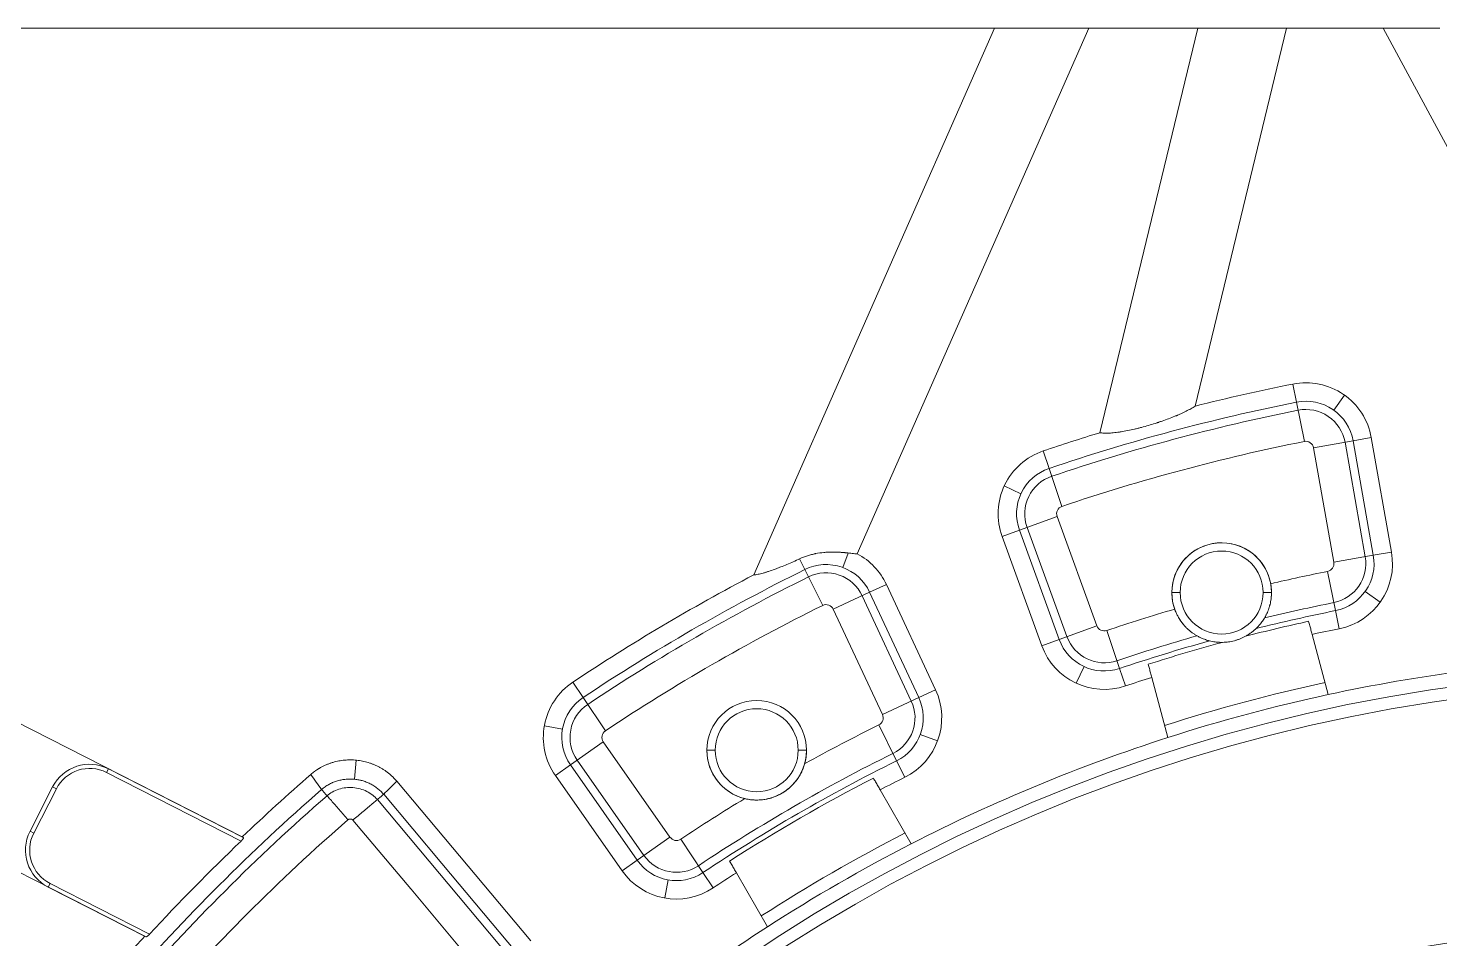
# Model space of a CAD drawing. Header units: millimetres. Extents: x 210 to 1075, y 109 to 733.
# Drawn here: x 294.8 to 464.8, y 623.1 to 732.8 of the extents above; entities that cross this region are included whole.
import ezdxf

# ---------------------------------------------------------------- set-up
doc = ezdxf.new("R2010")
doc.units = ezdxf.units.MM
doc.layers.add('core', color=7, linetype='Continuous', lineweight=20)

msp = doc.modelspace()

# ---------------------------------------------------------------- linework, layer by layer
at = {"layer": 'core', "lineweight": 18}
for p, q in [((411.197, 732.811), (271.557, 732.811)), ((411.197, 732.811), (382.198, 666.94)), ((394.669, 669.476), (422.552, 732.811)), ((422.552, 732.811), (411.197, 732.811)), ((435.691, 732.811), (422.552, 732.811)), ((435.691, 732.811), (423.895, 684.074)), ((435.361, 687.271), (446.383, 732.811)), ((446.383, 732.811), (435.691, 732.811)), ((458.012, 732.811), (446.383, 732.811)), ((464.827, 732.811), (458.012, 732.811)), ((458.012, 732.811), (478.86, 694.117)), ((459.012, 669.686), (456.581, 683.477)), ((412.112, 671.562), (416.902, 658.403)), ((404.092, 653.097), (398.174, 665.788)), ((451.398, 652.518), (449.455, 659.771)), ((430.136, 654.595), (432.08, 647.342)), ((320.597, 635.37), (283.737, 654.141)), ((358.305, 642.77), (366.337, 631.299)), ((295.036, 636.043), (297.759, 641.389)), ((355.337, 622.858), (339.204, 642.085)), ((401.181, 634.543), (397.427, 641.046)), ((278.187, 639.012), (308.844, 623.4)), ((380.106, 631.046), (383.86, 624.543)), ((340.888, 629.106), (340.933, 629.053))]:
    msp.add_line(p, q, dxfattribs=at)
at = {"layer": 'core', "lineweight": 13}
for p, q in [((447.133, 689.933), (447.569, 687.753)), ((452.056, 686.792), (453.337, 688.609)), ((448.516, 683.018), (447.569, 687.753)), ((456.581, 683.477), (454.392, 683.091)), ((417.066, 681.876), (417.778, 679.771)), ((449.636, 682.253), (454.392, 683.091)), ((449.636, 682.253), (452.068, 668.461)), ((453.414, 682.919), (455.846, 669.128)), ((454.392, 683.091), (456.824, 669.3)), ((419.326, 675.196), (417.778, 679.771)), ((412.374, 677.667), (414.387, 676.725)), ((418.739, 673.974), (414.201, 672.322)), ((423.529, 660.814), (418.739, 673.974)), ((412.112, 671.562), (414.201, 672.322)), ((418.99, 659.163), (414.201, 672.322)), ((419.923, 659.502), (415.134, 672.662)), ((387.726, 668.875), (388.363, 667.587)), ((393.573, 669.577), (392.932, 667.825)), ((452.068, 668.461), (456.824, 669.3)), ((459.012, 669.686), (456.824, 669.3)), ((390.503, 663.257), (388.363, 667.587)), ((451.321, 667.368), (452.275, 662.633)), ((391.783, 662.808), (396.16, 664.849)), ((398.174, 665.788), (396.16, 664.849)), ((396.16, 664.849), (402.078, 652.157)), ((433.557, 664.811), (432.557, 664.811)), ((443.557, 664.811), (444.557, 664.811)), ((455.841, 664.947), (457.657, 663.665)), ((395.26, 664.43), (401.178, 651.738)), ((391.783, 662.808), (397.701, 650.116)), ((452.714, 660.455), (452.275, 662.633)), ((423.529, 660.814), (418.99, 659.163)), ((424.722, 660.24), (426.263, 655.663)), ((416.902, 658.403), (418.99, 659.163)), ((421.049, 653.884), (421.989, 655.897)), ((426.972, 653.557), (426.263, 655.663)), ((360.42, 654.015), (361.653, 652.166)), ((404.092, 653.097), (402.078, 652.157)), ((364.332, 648.147), (361.653, 652.166)), ((397.701, 650.116), (402.078, 652.157)), ((356.98, 648.754), (359.168, 648.362)), ((397.263, 648.866), (399.41, 644.54)), ((364.081, 646.815), (360.125, 644.045)), ((372.114, 635.343), (364.081, 646.815)), ((402.257, 647.702), (404.343, 646.935)), ((334.107, 642.317), (334.314, 644.616)), ((368.971, 633.143), (360.938, 644.614)), ((377.557, 645.811), (376.557, 645.811)), ((387.557, 645.811), (388.557, 645.811)), ((400.398, 642.55), (399.41, 644.54)), ((304.484, 643.576), (304.257, 643.13)), ((304.257, 643.13), (320.467, 634.875)), ((304.484, 643.576), (320.725, 635.305)), ((358.305, 642.77), (360.125, 644.045)), ((368.157, 632.573), (360.125, 644.045)), ((295.036, 636.043), (297.759, 641.389)), ((295.482, 635.816), (298.205, 641.163)), ((298.205, 641.163), (297.759, 641.389)), ((352.874, 620.791), (336.87, 639.864)), ((337.63, 640.503), (344.633, 632.157)), ((295.036, 636.043), (295.482, 635.816)), ((333.931, 637.398), (340.888, 629.106)), ((372.114, 635.343), (368.157, 632.573)), ((373.415, 635.098), (376.088, 631.075)), ((366.337, 631.299), (368.157, 632.573)), ((344.633, 632.157), (353.634, 621.429)), ((377.318, 629.224), (376.088, 631.075)), ((297.45, 629.764), (297.223, 629.318)), ((308.969, 623.336), (297.223, 629.318)), ((309.444, 623.656), (297.45, 629.764)), ((340.933, 629.053), (349.935, 618.325)), ((371.492, 628.01), (371.884, 630.198))]:
    msp.add_line(p, q, dxfattribs=at)
at = {"layer": 'core', "lineweight": 18}
for centre, radius, start, end in [((494.557, 452.811), 241.818, 101.30977, 104.16982), ((448.702, 682.088), 8, 10, 101.30977), ((494.557, 452.811), 241.818, 106.99051, 108.69023), ((419.63, 674.298), 8, 108.69023, 200), ((438.557, 664.811), 6, 10.17354, 180), ((390.923, 662.407), 8, 25, 62.08005), ((451.134, 668.297), 8, 281.39321, 10), ((494.557, 452.811), 241.818, 117.68724, 123.69023), ((438.557, 664.811), 6, 180, 199.41999), ((494.557, 452.811), 213.449, 102.31473, 104.41343), ((494.557, 452.811), 211.818, 101.39321, 102.29404), ((424.419, 661.139), 8, 200, 288.60679), ((494.557, 452.811), 213.449, 105.18009, 107.68527), ((494.557, 452.811), 204.318, 92.80537, 102.19463), ((494.557, 452.811), 211.818, 107.70596, 108.60679), ((494.557, 452.811), 201.12, 0, 180), ((364.858, 647.358), 8, 123.69023, 215), ((396.842, 649.716), 8, 296.39321, 25), ((494.557, 452.811), 205.818, 102.21509, 107.78491), ((382.557, 645.811), 6, 0, 180), ((494.557, 452.811), 204.318, 102.19463, 107.80537), ((494.557, 452.811), 204.318, 107.80537, 117.19463), ((382.557, 645.811), 6, 180, 256.09305), ((382.557, 645.811), 6, 344.16107, 0), ((302.215, 639.12), 5, 63.01207, 153.01207), ((494.557, 452.811), 252.17, 131.08098, 133.6183), ((494.557, 452.811), 213.449, 117.31473, 122.68527), ((494.557, 452.811), 211.818, 116.39321, 117.29404), ((299.492, 633.774), 5, 153.01207, 243.01207), ((494.557, 452.811), 205.818, 117.21509, 122.78491), ((494.557, 452.811), 251.902, 133.71738, 137.29543), ((494.557, 452.811), 204.318, 117.19463, 122.80537), ((372.89, 635.887), 8, 215, 303.60679), ((494.557, 452.811), 211.818, 122.70596, 123.60679), ((494.557, 452.811), 204.318, 122.80537, 132.19463), ((494.557, 452.811), 252.17, 137.43053, 138.91902)]:
    msp.add_arc(centre, radius, start, end, dxfattribs=at)
at = {"layer": 'core', "lineweight": 13}
for centre, radius, start, end in [((494.557, 452.811), 239.595, 101.30977, 108.69023), ((448.702, 682.088), 5.778, 10, 101.30977), ((448.702, 682.088), 4.785, 10, 101.30977), ((494.557, 452.811), 238.602, 101.30977, 108.69023), ((494.557, 452.811), 234.766, 101.30977, 108.69023), ((448.702, 682.088), 0.948, 10, 101.30977), ((419.63, 674.298), 5.778, 108.69023, 200), ((419.63, 674.298), 4.785, 108.69023, 200), ((419.63, 674.298), 0.948, 108.69023, 200), ((438.557, 664.811), 6, 0, 180), ((390.923, 662.407), 5.778, 25, 116.30977), ((438.557, 664.811), 5, 0, 180), ((451.134, 668.297), 0.948, 281.39321, 10), ((451.134, 668.297), 4.785, 281.39321, 10), ((451.134, 668.297), 5.778, 281.39321, 10), ((494.557, 452.811), 239.595, 116.30977, 123.69023), ((494.557, 452.811), 238.602, 116.30977, 123.69023), ((390.923, 662.407), 4.785, 25, 116.30977), ((494.557, 452.811), 218.87, 101.39321, 103.231), ((438.557, 664.811), 6, 180, 219.94594), ((438.557, 664.811), 5, 180, 0), ((438.557, 664.811), 6, 349.64719, 0), ((494.557, 452.811), 234.766, 116.30977, 123.69023), ((390.923, 662.407), 0.948, 25, 116.30977), ((494.557, 452.811), 215.033, 101.39321, 103.67619), ((494.557, 452.811), 218.87, 106.36253, 108.60679), ((494.557, 452.811), 214.04, 101.39321, 104.01976), ((424.419, 661.139), 0.948, 200, 288.60679), ((424.419, 661.139), 5.778, 200, 288.60679), ((424.419, 661.139), 4.785, 200, 288.60679), ((494.557, 452.811), 215.033, 105.91734, 108.60679), ((494.557, 452.811), 214.04, 105.57376, 108.60679), ((494.557, 452.811), 202.61, 0, 180), ((364.858, 647.358), 5.778, 123.69023, 215), ((364.858, 647.358), 4.785, 123.69023, 215), ((382.557, 645.811), 6, 0, 180), ((396.842, 649.716), 4.785, 296.39321, 25), ((396.842, 649.716), 5.778, 296.39321, 25), ((382.557, 645.811), 5, 0, 180), ((396.842, 649.716), 0.948, 296.39321, 25), ((364.858, 647.358), 0.948, 123.69023, 215), ((494.557, 452.811), 218.87, 116.39321, 119.03524), ((494.557, 452.811), 215.033, 116.39321, 123.60679), ((494.557, 452.811), 214.04, 116.39321, 123.60679), ((382.557, 645.811), 6, 180, 0), ((382.557, 645.811), 5, 180, 0), ((302.215, 639.12), 5, 63.01207, 153.01207), ((302.215, 639.12), 4.5, 63.01207, 153.01207), ((494.557, 452.811), 249.948, 131.12793, 138.87207), ((494.557, 452.811), 248.955, 131.12793, 138.87207), ((494.557, 452.811), 218.87, 121.21888, 123.60679), ((299.492, 633.774), 5, 153.01207, 243.01207), ((494.557, 452.811), 245.118, 131.12793, 138.87207), ((299.492, 633.774), 4.5, 153.01207, 243.01207), ((372.89, 635.887), 0.948, 215, 303.60679), ((372.89, 635.887), 5.778, 215, 303.60679), ((372.89, 635.887), 4.785, 215, 303.60679)]:
    msp.add_arc(centre, radius, start, end, dxfattribs=at)
at = {"layer": 'core', "lineweight": 18}
for points, knots in [([(435.361, 687.271), (435.202, 687.168), (435.031, 687.066), (434.666, 686.862), (434.473, 686.761), (434.065, 686.557), (433.85, 686.456), (433.512, 686.303), (433.397, 686.253), (433.25, 686.189), (433.22, 686.176), (433.16, 686.151), (433.071, 686.113), (432.981, 686.076), (432.677, 685.951), (432.18, 685.755), (431.658, 685.566), (431.258, 685.427), (431.123, 685.381), (430.952, 685.324), (430.918, 685.313), (430.85, 685.29), (430.747, 685.257), (430.644, 685.224), (430.3, 685.114), (430.023, 685.03), (429.468, 684.868), (429.189, 684.79), (428.768, 684.68), (428.627, 684.644), (428.416, 684.591), (428.345, 684.574), (428.204, 684.54), (428.133, 684.523), (427.782, 684.442), (427.506, 684.382), (426.963, 684.274), (426.697, 684.226), (426.37, 684.173), (426.305, 684.163), (426.175, 684.144), (426.111, 684.135), (425.922, 684.109), (425.798, 684.094), (425.438, 684.054), (425.209, 684.035), (424.887, 684.02), (424.782, 684.017), (424.631, 684.016), (424.582, 684.016), (424.509, 684.017), (424.485, 684.018), (424.437, 684.019), (424.32, 684.024), (424.123, 684.038), (423.967, 684.06), (423.895, 684.074)], [0, 0, 0, 0, 0.0625, 0.0625, 0.125, 0.125, 0.1875, 0.1875, 0.21875, 0.21875, 0.2265625, 0.2265625, 0.234375, 0.25, 0.25, 0.3125, 0.375, 0.375, 0.40625, 0.40625, 0.4140625, 0.4140625, 0.421875, 0.4375, 0.4375, 0.5, 0.5, 0.5625, 0.5625, 0.59375, 0.59375, 0.609375, 0.609375, 0.625, 0.625, 0.6875, 0.6875, 0.75, 0.75, 0.765625, 0.765625, 0.78125, 0.78125, 0.8125, 0.8125, 0.875, 0.875, 0.90625, 0.90625, 0.921875, 0.921875, 0.9296875, 0.9296875, 0.9375, 0.96875, 1, 1, 1, 1]), ([(387.726, 668.875), (387.469, 668.757), (387.214, 668.642), (386.706, 668.417), (386.453, 668.307), (385.95, 668.095), (385.699, 667.992), (385.326, 667.843), (385.202, 667.795), (385.017, 667.723), (384.955, 667.7), (384.832, 667.654), (384.771, 667.631), (384.468, 667.519), (384.23, 667.436), (383.883, 667.322), (383.769, 667.285), (383.6, 667.234), (383.544, 667.217), (383.434, 667.185), (383.379, 667.17), (383.216, 667.125), (383.112, 667.098), (382.909, 667.049), (382.81, 667.028), (382.622, 666.991), (382.531, 666.976), (382.358, 666.952), (382.276, 666.944), (382.198, 666.94)], [0, 0, 0, 0, 0.125, 0.125, 0.25, 0.25, 0.375, 0.375, 0.4375, 0.4375, 0.46875, 0.46875, 0.5, 0.5, 0.625, 0.625, 0.6875, 0.6875, 0.71875, 0.71875, 0.75, 0.75, 0.8125, 0.8125, 0.875, 0.875, 0.9375, 0.9375, 1, 1, 1, 1]), ([(394.669, 669.476), (394.579, 669.48), (394.485, 669.486), (394.286, 669.502), (394.181, 669.512), (393.962, 669.535), (393.848, 669.547), (393.608, 669.573), (393.483, 669.587), (393.32, 669.603), (393.287, 669.607), (393.221, 669.613), (393.121, 669.623), (393.018, 669.632), (392.811, 669.65), (392.67, 669.661), (392.235, 669.687), (391.931, 669.698), (391.573, 669.695), (391.533, 669.694), (391.453, 669.693), (391.332, 669.69), (391.211, 669.685), (390.968, 669.673), (390.805, 669.661), (390.314, 669.613), (389.984, 669.565), (389.609, 669.49), (389.568, 669.481), (389.485, 669.463), (389.36, 669.435), (389.237, 669.405), (388.992, 669.341), (388.829, 669.294), (388.348, 669.139), (388.033, 669.017), (387.726, 668.875)], [0, 0, 0, 0, 0.0625, 0.0625, 0.125, 0.125, 0.1875, 0.1875, 0.25, 0.25, 0.265625, 0.265625, 0.28125, 0.3125, 0.3125, 0.375, 0.375, 0.5, 0.5, 0.515625, 0.515625, 0.53125, 0.5625, 0.5625, 0.625, 0.625, 0.75, 0.75, 0.765625, 0.765625, 0.78125, 0.8125, 0.8125, 0.875, 0.875, 1, 1, 1, 1]), ([(444.557, 664.811), (444.557, 664.683), (444.553, 664.558), (444.537, 664.311), (444.526, 664.189), (444.481, 663.83), (444.438, 663.597), (444.375, 663.343), (444.368, 663.315), (444.353, 663.259), (444.345, 663.231), (444.322, 663.148), (444.306, 663.093), (444.256, 662.932), (444.22, 662.827), (444.106, 662.519), (444.022, 662.325), (443.907, 662.093), (443.883, 662.048), (443.835, 661.958), (443.811, 661.913), (443.738, 661.783), (443.687, 661.698), (443.585, 661.536), (443.533, 661.458), (443.428, 661.306), (443.375, 661.234), (443.268, 661.094), (443.214, 661.027), (443.133, 660.93), (443.107, 660.899), (443.053, 660.838), (443.027, 660.808), (442.948, 660.721), (442.896, 660.666), (442.797, 660.565), (442.749, 660.518), (442.704, 660.475)], [0, 0, 0, 0, 0.0625, 0.0625, 0.125, 0.125, 0.25, 0.25, 0.265625, 0.265625, 0.28125, 0.28125, 0.3125, 0.3125, 0.375, 0.375, 0.5, 0.5, 0.53125, 0.53125, 0.5625, 0.5625, 0.625, 0.625, 0.6875, 0.6875, 0.75, 0.75, 0.8125, 0.8125, 0.84375, 0.84375, 0.875, 0.875, 0.9375, 0.9375, 1, 1, 1, 1]), ([(437.092, 658.993), (437.021, 659.01), (436.944, 659.031), (436.782, 659.079), (436.697, 659.106), (436.52, 659.166), (436.429, 659.2), (436.242, 659.275), (436.146, 659.315), (436, 659.383), (435.951, 659.406), (435.877, 659.443), (435.852, 659.455), (435.802, 659.48), (435.678, 659.545), (435.553, 659.616), (435.353, 659.736), (435.253, 659.801), (435.054, 659.938), (434.955, 660.011), (434.756, 660.166), (434.658, 660.249), (434.511, 660.38), (434.462, 660.425), (434.365, 660.517), (434.318, 660.564), (434.176, 660.709), (434.083, 660.81), (433.903, 661.021), (433.816, 661.131), (433.688, 661.304), (433.646, 661.363), (433.584, 661.453), (433.564, 661.484), (433.524, 661.545), (433.424, 661.7), (433.331, 661.859), (433.192, 662.121), (433.126, 662.255), (433.005, 662.53), (432.949, 662.671), (432.898, 662.816)], [0, 0, 0, 0, 0.0625, 0.0625, 0.125, 0.125, 0.1875, 0.1875, 0.25, 0.25, 0.28125, 0.28125, 0.296875, 0.296875, 0.3125, 0.375, 0.375, 0.4375, 0.4375, 0.5, 0.5, 0.5625, 0.5625, 0.59375, 0.59375, 0.625, 0.625, 0.6875, 0.6875, 0.75, 0.75, 0.78125, 0.78125, 0.796875, 0.796875, 0.8125, 0.875, 0.875, 0.9375, 0.9375, 1, 1, 1, 1]), ([(441.426, 659.541), (441.501, 659.582), (441.572, 659.623), (441.706, 659.703), (441.77, 659.743), (441.892, 659.822), (441.95, 659.862), (442.061, 659.94), (442.115, 659.979), (442.269, 660.095), (442.364, 660.172), (442.542, 660.324), (442.626, 660.4), (442.704, 660.475)], [0, 0, 0, 0, 0.125, 0.125, 0.25, 0.25, 0.375, 0.375, 0.5, 0.5, 0.75, 0.75, 1, 1, 1, 1]), ([(437.092, 658.993), (437.197, 658.966), (437.307, 658.941), (437.537, 658.897), (437.658, 658.877), (437.85, 658.852), (437.915, 658.845), (438.051, 658.832), (438.121, 658.826), (438.266, 658.817), (438.341, 658.814), (438.497, 658.811), (438.579, 658.81), (438.665, 658.812)], [0, 0, 0, 0, 0.25, 0.25, 0.5, 0.5, 0.625, 0.625, 0.75, 0.75, 0.875, 0.875, 1, 1, 1, 1]), ([(438.665, 658.812), (438.905, 658.816), (439.143, 658.835), (439.616, 658.9), (439.852, 658.947), (440.143, 659.024), (440.202, 659.04), (440.318, 659.075), (440.376, 659.093), (440.549, 659.15), (440.662, 659.191), (440.998, 659.325), (441.215, 659.426), (441.426, 659.541)], [0, 0, 0, 0, 0.25, 0.25, 0.5, 0.5, 0.5625, 0.5625, 0.625, 0.625, 0.75, 0.75, 1, 1, 1, 1]), ([(339.204, 642.085), (339.186, 642.105), (339.152, 642.146), (339.099, 642.207), (339.046, 642.266), (338.993, 642.325), (338.939, 642.383), (338.885, 642.439), (338.831, 642.495), (338.776, 642.55), (338.721, 642.604), (338.666, 642.656), (338.611, 642.708), (338.556, 642.759), (338.501, 642.809), (338.445, 642.857), (338.39, 642.905), (338.335, 642.952), (338.279, 642.998), (338.224, 643.043), (338.091, 643.149), (337.876, 643.309), (337.573, 643.511), (337.265, 643.696), (336.949, 643.864), (336.624, 644.018), (336.29, 644.156), (335.952, 644.276), (335.494, 644.415), (334.909, 644.548), (334.193, 644.638), (333.472, 644.659), (332.873, 644.619), (332.399, 644.553), (332.047, 644.486), (331.697, 644.401), (331.353, 644.3), (331.015, 644.183), (330.682, 644.049), (330.351, 643.896), (330.125, 643.776), (329.998, 643.705), (329.969, 643.688), (329.94, 643.672), (329.911, 643.655), (329.881, 643.637), (329.852, 643.62), (329.823, 643.602), (329.793, 643.584), (329.764, 643.566), (329.734, 643.548), (329.705, 643.529), (329.675, 643.51), (329.646, 643.491), (329.616, 643.472), (329.586, 643.453), (329.557, 643.433), (329.527, 643.413), (329.497, 643.393), (329.468, 643.373), (329.438, 643.352), (329.408, 643.331), (329.379, 643.31), (329.349, 643.289), (329.319, 643.267), (329.29, 643.246), (329.26, 643.224), (329.231, 643.201), (329.201, 643.179), (329.172, 643.156), (329.142, 643.133), (329.113, 643.11), (329.083, 643.087), (329.054, 643.063), (329.024, 643.04), (328.995, 643.016), (328.966, 642.991), (328.937, 642.967), (328.908, 642.942), (328.878, 642.917), (328.859, 642.901), (328.85, 642.892)], [0, 0, 0, 0, 0.0069955, 0.013953, 0.0208714, 0.027749, 0.0345845, 0.0413764, 0.0481235, 0.0548244, 0.0614776, 0.0680818, 0.0746358, 0.0811382, 0.0875878, 0.0939832, 0.1003232, 0.1066066, 0.1128322, 0.1189988, 0.1251052, 0.1571327, 0.1887475, 0.2198668, 0.2504108, 0.2819082, 0.3132401, 0.3443482, 0.3751756, 0.4377631, 0.5000892, 0.5624818, 0.625139, 0.6558993, 0.6869396, 0.7182035, 0.7496329, 0.7801687, 0.8112797, 0.8428865, 0.8749063, 0.877799, 0.8807054, 0.8836254, 0.8865588, 0.8895056, 0.8924656, 0.8954387, 0.8984247, 0.9014236, 0.9044352, 0.9074593, 0.9104959, 0.9135447, 0.9166058, 0.9196788, 0.9227638, 0.9258605, 0.9289688, 0.9320886, 0.9352197, 0.9383621, 0.9415154, 0.9446797, 0.9478548, 0.9510405, 0.9542366, 0.9574431, 0.9606598, 0.9638865, 0.9671231, 0.9703695, 0.9736254, 0.9768908, 0.9801654, 0.9834492, 0.986742, 0.9900437, 0.993354, 0.9966728, 1, 1, 1, 1]), ([(388.329, 644.173), (388.276, 643.986), (388.214, 643.803), (388.075, 643.446), (387.997, 643.272), (387.824, 642.931), (387.73, 642.764), (387.601, 642.561), (387.575, 642.521), (387.521, 642.441), (387.494, 642.401), (387.411, 642.282), (387.354, 642.205), (387.177, 641.978), (387.053, 641.833), (386.791, 641.555), (386.653, 641.422), (386.436, 641.233), (386.363, 641.171), (386.249, 641.081), (386.211, 641.051), (386.133, 640.993), (386.094, 640.964), (385.898, 640.823), (385.736, 640.719), (385.404, 640.526), (385.235, 640.438), (384.887, 640.278), (384.709, 640.207), (384.481, 640.127), (384.435, 640.112), (384.343, 640.083), (384.296, 640.068), (384.157, 640.027), (384.064, 640.003), (383.785, 639.935), (383.597, 639.899), (383.219, 639.844), (383.029, 639.826), (382.741, 639.813), (382.645, 639.811), (382.5, 639.811), (382.452, 639.812), (382.355, 639.814), (382.307, 639.816), (382.066, 639.828), (381.875, 639.847), (381.493, 639.903), (381.304, 639.94), (381.115, 639.987)], [0, 0, 0, 0, 0.0625, 0.0625, 0.125, 0.125, 0.1875, 0.1875, 0.203125, 0.203125, 0.21875, 0.21875, 0.25, 0.25, 0.3125, 0.3125, 0.375, 0.375, 0.40625, 0.40625, 0.421875, 0.421875, 0.4375, 0.4375, 0.5, 0.5, 0.5625, 0.5625, 0.625, 0.625, 0.640625, 0.640625, 0.65625, 0.65625, 0.6875, 0.6875, 0.75, 0.75, 0.8125, 0.8125, 0.84375, 0.84375, 0.859375, 0.859375, 0.875, 0.875, 0.9375, 0.9375, 1, 1, 1, 1]), ([(320.724, 635.306), (320.732, 635.301), (320.738, 635.295), (320.742, 635.284), (320.742, 635.282), (320.743, 635.277), (320.744, 635.274), (320.744, 635.266), (320.744, 635.26), (320.741, 635.24), (320.736, 635.225), (320.722, 635.191), (320.712, 635.172), (320.694, 635.141), (320.687, 635.131), (320.676, 635.115), (320.672, 635.109), (320.665, 635.098), (320.661, 635.092), (320.64, 635.064), (320.622, 635.041), (320.596, 635.011), (320.591, 635.005), (320.581, 634.993), (320.565, 634.976), (320.537, 634.946), (320.514, 634.922), (320.491, 634.899), (320.479, 634.887), (320.467, 634.875)], [0, 0, 0, 0, 0.125, 0.125, 0.15625, 0.15625, 0.1875, 0.1875, 0.25, 0.25, 0.375, 0.375, 0.5, 0.5, 0.5625, 0.5625, 0.59375, 0.59375, 0.625, 0.625, 0.75, 0.75, 0.78125, 0.78125, 0.8125, 0.875, 0.9375, 0.9375, 1, 1, 1, 1]), ([(320.724, 635.306), (320.69, 635.323), (320.656, 635.34), (320.614, 635.361), (320.606, 635.366), (320.597, 635.37)], [0, 0, 0, 0, 0.7996004, 0.7996004, 1, 1, 1, 1]), ([(308.844, 623.4), (308.852, 623.396), (308.861, 623.392), (308.902, 623.37), (308.935, 623.354), (308.968, 623.337)], [0, 0, 0, 0, 0.2003998, 0.2003998, 1, 1, 1, 1]), ([(309.444, 623.656), (309.42, 623.63), (309.396, 623.605), (309.36, 623.57), (309.347, 623.558), (309.323, 623.535), (309.31, 623.524), (309.274, 623.492), (309.25, 623.472), (309.215, 623.444), (309.203, 623.436), (309.181, 623.419), (309.17, 623.411), (309.137, 623.39), (309.116, 623.377), (309.087, 623.361), (309.078, 623.357), (309.06, 623.349), (309.043, 623.342), (309.027, 623.337), (309.013, 623.334), (309.006, 623.332), (308.987, 623.331), (308.976, 623.333), (308.968, 623.337)], [0, 0, 0, 0, 0.125, 0.125, 0.1875, 0.1875, 0.25, 0.25, 0.375, 0.375, 0.4375, 0.4375, 0.5, 0.5, 0.625, 0.625, 0.6875, 0.6875, 0.75, 0.8125, 0.8125, 0.875, 0.875, 1, 1, 1, 1])]:
    msp.add_open_spline(points, degree=3, knots=knots, dxfattribs=at)
for points in [[(444.463, 665.871), (444.494, 665.696), (444.541, 665.344), (444.557, 664.989), (444.557, 664.811)], [(449.032, 661.348), (449.079, 661.173), (449.173, 660.822), (449.314, 660.296), (449.408, 659.946), (449.455, 659.771)], [(430.136, 654.595), (430.09, 654.77), (429.996, 655.12), (429.855, 655.646), (429.761, 655.996), (429.714, 656.172)], [(396.61, 642.46), (396.701, 642.303), (396.882, 641.988), (397.155, 641.517), (397.336, 641.203), (397.427, 641.046)], [(380.106, 631.046), (380.015, 631.203), (379.834, 631.517), (379.562, 631.988), (379.38, 632.303), (379.29, 632.46)], [(340.888, 629.106), (340.904, 629.089), (340.919, 629.071), (340.933, 629.053)]]:
    msp.add_open_spline(points, degree=3, dxfattribs=at)
at = {"layer": 'core', "lineweight": 13}
for points, knots in [([(330.156, 641.082), (329.939, 641.383), (329.503, 641.986), (329.068, 642.59), (328.85, 642.892)], [0, 0, 0, 0, 0.4983185, 1, 1, 1, 1]), ([(330.156, 641.082), (330.158, 641.084), (330.16, 641.086), (330.164, 641.09), (330.17, 641.095), (330.185, 641.107), (330.214, 641.132), (330.273, 641.181), (330.324, 641.221), (330.427, 641.301), (330.496, 641.353), (330.709, 641.501), (330.856, 641.593), (331.083, 641.719), (331.199, 641.779), (331.317, 641.836), (331.396, 641.872), (331.436, 641.89), (331.636, 641.976), (331.798, 642.037), (332.126, 642.141), (332.458, 642.229), (332.796, 642.286), (333.053, 642.316), (333.182, 642.327), (333.313, 642.335), (333.4, 642.339), (333.443, 642.34), (333.661, 642.344), (333.835, 642.339), (334.18, 642.313), (334.352, 642.291), (334.608, 642.246), (334.736, 642.221), (334.863, 642.191), (334.948, 642.17), (334.99, 642.159), (335.2, 642.101), (335.53, 641.992), (335.846, 641.853), (336.155, 641.699), (336.306, 641.613), (336.602, 641.427), (336.744, 641.327), (337.017, 641.114), (337.148, 641.001), (337.335, 640.822), (337.427, 640.73), (337.53, 640.618), (337.58, 640.56), (337.605, 640.532), (337.618, 640.517), (337.623, 640.511), (337.627, 640.507), (337.629, 640.505), (337.63, 640.503)], [0, 0, 0, 0, 0.0009766, 0.0009766, 0.0019531, 0.0039063, 0.0078125, 0.015625, 0.03125, 0.03125, 0.0625, 0.0625, 0.125, 0.125, 0.15625, 0.171875, 0.171875, 0.1875, 0.1875, 0.25, 0.25, 0.3125, 0.375, 0.375, 0.40625, 0.421875, 0.421875, 0.4375, 0.4375, 0.5, 0.5, 0.5625, 0.5625, 0.59375, 0.609375, 0.609375, 0.625, 0.625, 0.6875, 0.75, 0.75, 0.8125, 0.8125, 0.875, 0.875, 0.9375, 0.9375, 0.96875, 0.984375, 0.9921875, 0.9960937, 0.9980469, 0.9990234, 0.9990234, 1, 1, 1, 1]), ([(330.156, 641.082), (330.202, 641.029), (330.263, 640.96), (330.411, 640.79), (330.498, 640.69), (330.697, 640.462), (330.809, 640.334), (331.055, 640.053), (331.188, 639.9), (331.473, 639.574), (331.624, 639.401), (331.94, 639.039), (332.105, 638.85), (332.445, 638.461), (332.62, 638.261), (332.974, 637.855), (333.153, 637.65), (333.332, 637.445)], [0, 0, 0, 0, 0.125, 0.125, 0.25, 0.25, 0.375, 0.375, 0.5, 0.5, 0.625, 0.625, 0.75, 0.75, 0.875, 0.875, 1, 1, 1, 1]), ([(336.869, 639.864), (336.698, 640.058), (336.512, 640.234), (336.086, 640.569), (335.84, 640.726), (335.326, 640.984), (335.059, 641.087), (334.506, 641.241), (334.219, 641.291), (333.648, 641.335), (333.362, 641.33), (332.788, 641.264), (332.507, 641.203), (331.963, 641.028), (331.697, 640.913), (331.22, 640.645), (331.008, 640.5), (330.809, 640.334)], [0, 0, 0, 0, 0.1150228, 0.1150228, 0.2433868, 0.2433868, 0.3717508, 0.3717508, 0.5001148, 0.5001148, 0.6284788, 0.6284788, 0.7568428, 0.7568428, 0.8852068, 0.8852068, 1, 1, 1, 1]), ([(337.63, 640.503), (337.576, 640.457), (337.506, 640.398), (337.333, 640.253), (337.231, 640.168), (336.999, 639.973), (336.869, 639.864), (336.583, 639.624), (336.428, 639.494), (336.097, 639.216), (335.92, 639.068), (335.552, 638.759), (335.36, 638.597), (334.964, 638.265), (334.761, 638.095), (334.348, 637.749), (334.139, 637.573), (333.931, 637.398)], [0, 0, 0, 0, 0.125, 0.125, 0.25, 0.25, 0.375, 0.375, 0.5, 0.5, 0.625, 0.625, 0.75, 0.75, 0.875, 0.875, 1, 1, 1, 1]), ([(333.332, 637.445), (333.337, 637.449), (333.343, 637.453), (333.354, 637.461), (333.36, 637.464), (333.377, 637.475), (333.39, 637.481), (333.427, 637.497), (333.453, 637.505), (333.505, 637.516), (333.531, 637.52), (333.571, 637.523), (333.585, 637.523), (333.612, 637.523), (333.626, 637.522), (333.666, 637.519), (333.692, 637.515), (333.732, 637.507), (333.745, 637.503), (333.771, 637.495), (333.784, 637.491), (333.821, 637.476), (333.845, 637.464), (333.88, 637.443), (333.891, 637.435), (333.907, 637.422), (333.912, 637.418), (333.921, 637.408), (333.926, 637.403), (333.931, 637.398)], [0, 0, 0, 0, 0.03125, 0.03125, 0.0625, 0.0625, 0.125, 0.125, 0.25, 0.25, 0.375, 0.375, 0.4375, 0.4375, 0.5, 0.5, 0.625, 0.625, 0.6875, 0.6875, 0.75, 0.75, 0.875, 0.875, 0.9375, 0.9375, 0.96875, 0.96875, 1, 1, 1, 1]), ([(585.006, 363.835), (586.484, 365.258), (587.92, 366.719), (590.709, 369.717), (592.063, 371.255), (594.688, 374.405), (595.96, 376.017), (597.807, 378.494), (598.412, 379.328), (599.155, 380.384), (599.303, 380.596), (599.598, 381.02), (600.038, 381.658), (600.47, 382.299), (601.895, 384.442), (602.984, 386.181), (605.063, 389.706), (606.052, 391.491), (607.931, 395.108), (608.822, 396.939), (610.506, 400.646), (611.3, 402.523), (612.789, 406.321), (613.485, 408.243), (614.778, 412.133), (615.375, 414.101), (615.955, 416.216), (615.989, 416.341), (616.057, 416.59), (616.09, 416.715), (616.19, 417.089), (616.388, 417.838), (616.831, 419.586), (617.179, 421.088), (617.836, 424.095), (618.221, 426.105), (618.883, 430.135), (619.44, 434.174), (619.789, 438.234), (620.033, 442.303), (620.102, 444.342), (620.135, 448.431), (620.099, 450.48), (619.964, 453.562), (619.905, 454.591), (619.815, 455.878), (619.796, 456.135), (619.757, 456.65), (619.695, 457.423), (619.626, 458.193), (619.479, 459.732), (619.256, 461.779), (618.981, 463.816), (618.53, 466.863), (618.178, 468.884), (617.371, 472.906), (616.461, 476.908), (615.346, 480.869), (614.585, 483.331), (614.43, 483.823), (614.192, 484.56), (614.112, 484.806), (613.95, 485.296), (613.542, 486.521), (613.114, 487.738), (612.052, 490.643), (611.296, 492.56), (609.688, 496.355), (608.836, 498.232), (607.711, 500.555), (607.483, 501.018), (607.137, 501.711), (607.02, 501.941), (606.787, 502.402), (606.199, 503.549), (605.595, 504.685), (604.115, 507.388), (603.086, 509.159), (600.947, 512.64), (599.837, 514.35), (597.534, 517.71), (596.342, 519.36), (593.877, 522.6), (591.333, 525.78), (588.63, 528.843), (585.847, 531.847), (584.415, 533.319), (582.574, 535.12), (582.203, 535.479), (581.643, 536.013), (581.456, 536.191), (581.08, 536.545), (580.14, 537.427), (577.665, 539.675), (575.317, 541.655), (572.132, 544.213), (570.512, 545.45), (565.57, 549.04), (562.166, 551.27), (556.901, 554.373), (555.119, 555.368), (551.5, 557.274), (549.663, 558.187), (547.333, 559.275), (546.631, 559.598), (545.926, 559.914), (545.454, 560.124), (545.218, 560.229), (544.036, 560.746), (543.088, 561.148), (540.234, 562.316), (538.319, 563.047), (534.466, 564.414), (532.528, 565.05), (528.629, 566.23), (526.669, 566.774), (522.724, 567.769), (518.757, 568.673), (514.745, 569.393), (510.709, 570.019), (508.68, 570.285), (505.618, 570.614), (504.595, 570.712), (503.056, 570.841), (502.542, 570.881), (501.77, 570.936), (501.512, 570.954), (500.998, 570.988), (500.74, 571.004), (498.426, 571.143), (496.374, 571.218), (492.279, 571.273), (490.236, 571.254), (486.161, 571.121), (482.095, 570.895), (478.049, 570.483), (474.012, 569.977), (471.999, 569.678), (467.981, 568.986), (465.978, 568.593), (461.98, 567.715), (459.985, 567.229), (457.499, 566.562), (457.002, 566.426), (456.257, 566.217), (456.008, 566.146), (455.513, 566.004), (454.275, 565.646), (453.045, 565.27), (450.11, 564.338), (448.173, 563.674), (444.339, 562.262), (442.443, 561.515), (436.812, 559.149), (433.138, 557.407), (425.948, 553.592), (422.433, 551.519), (418.138, 548.721), (417.284, 548.15), (416.011, 547.28), (415.376, 546.84), (414.745, 546.395), (414.324, 546.097), (414.114, 545.947), (412.228, 544.594), (410.585, 543.359), (407.363, 540.824), (405.786, 539.525), (402.695, 536.861), (401.182, 535.498), (398.22, 532.708), (395.321, 529.856), (392.55, 526.879), (389.841, 523.839), (388.519, 522.288), (385.938, 519.123), (384.679, 517.509), (382.839, 515.041), (381.931, 513.795), (381.042, 512.531), (380.6, 511.896), (380.453, 511.684), (380.161, 511.259), (378.854, 509.345), (377.599, 507.406), (375.45, 503.921), (374.417, 502.16), (372.432, 498.599), (371.48, 496.801), (369.654, 493.167), (368.78, 491.331), (367.112, 487.625), (365.522, 483.881), (364.09, 480.065), (362.738, 476.212), (362.102, 474.267), (361.208, 471.321), (360.921, 470.334), (360.504, 468.848), (360.368, 468.351), (360.101, 467.355), (359.97, 466.856), (359.33, 464.363), (358.863, 462.365), (358.016, 458.361), (357.637, 456.355), (356.964, 452.335), (356.671, 450.321), (356.169, 446.286), (355.752, 442.243), (355.38, 436.157), (355.302, 432.084), (355.31, 428.003), (355.358, 425.959), (355.495, 422.887), (355.579, 421.35), (355.707, 419.553), (355.768, 418.783), (355.81, 418.269), (355.832, 418.012), (356.033, 415.702), (356.255, 413.66), (356.781, 409.598), (357.086, 407.577), (357.778, 403.558), (358.164, 401.559), (359.019, 397.582), (359.487, 395.605), (360.504, 391.67), (361.601, 387.757), (362.862, 383.887), (364.204, 380.037), (364.915, 378.123), (366.421, 374.317), (367.215, 372.425), (368.156, 370.308), (368.261, 370.073), (368.472, 369.603), (368.579, 369.369), (368.9, 368.665), (369.549, 367.263), (370.218, 365.875), (371.582, 363.116), (372.526, 361.301), (374.484, 357.718), (375.498, 355.95), (378.641, 350.716), (380.873, 347.32), (384.424, 342.365), (385.641, 340.737), (388.144, 337.526), (389.429, 335.944), (392.068, 332.827), (393.422, 331.292), (395.505, 329.025), (396.208, 328.275), (397.097, 327.345), (397.276, 327.159), (397.634, 326.789), (397.813, 326.604), (398.353, 326.051), (398.715, 325.685), (400.53, 323.863), (402.007, 322.439), (405.009, 319.659), (406.535, 318.302), (411.183, 314.332), (414.379, 311.819), (419.314, 308.245), (422.651, 305.927), (426.081, 303.738), (429.559, 301.615), (431.322, 300.586), (434.895, 298.594), (436.705, 297.631), (438.999, 296.469), (439.459, 296.239), (440.152, 295.897), (440.383, 295.783), (440.846, 295.558), (442.004, 294.996), (443.167, 294.45), (445.967, 293.169), (447.845, 292.355), (451.624, 290.805), (453.525, 290.068), (457.348, 288.672), (459.271, 288.013), (463.139, 286.769), (467.029, 285.602), (472.93, 284.077), (478.897, 282.779), (482.92, 282.066), (486.964, 281.431), (488.998, 281.152), (491.299, 280.883), (491.555, 280.853), (492.067, 280.796), (492.323, 280.768), (493.09, 280.686), (494.626, 280.529), (496.159, 280.395), (499.225, 280.156), (501.266, 280.038), (505.344, 279.879), (507.381, 279.84), (511.449, 279.838), (513.481, 279.876), (517.54, 280.029), (519.567, 280.145), (523.616, 280.453), (527.661, 280.838), (531.696, 281.378), (537.742, 282.305), (541.763, 283.08), (546.025, 284.072), (546.275, 284.131), (546.776, 284.251), (547.527, 284.431), (549.274, 284.865), (550.762, 285.257), (553.728, 286.069), (555.689, 286.646), (559.581, 287.871), (561.511, 288.52), (565.343, 289.887), (569.144, 291.324), (572.885, 292.902), (576.596, 294.549), (578.436, 295.408), (582.087, 297.196), (583.897, 298.125), (587.488, 300.054), (589.268, 301.053), (592.798, 303.123), (594.547, 304.193), (596.498, 305.438), (596.715, 305.577), (597.148, 305.856), (597.364, 305.996), (598.011, 306.417), (599.301, 307.266), (600.575, 308.131), (603.105, 309.881), (604.765, 311.077), (608.033, 313.524), (609.641, 314.776), (612.805, 317.334), (614.361, 318.641), (617.422, 321.311), (618.927, 322.673), (623.365, 326.844), (626.221, 329.733), (630.354, 334.232), (631.706, 335.758), (634.36, 338.866), (635.661, 340.447), (637.575, 342.861), (638.206, 343.673), (639.455, 345.31), (640.072, 346.133), (641.895, 348.616), (643.076, 350.288), (645.371, 353.668), (647.599, 357.084), (649.693, 360.569), (651.721, 364.088), (652.702, 365.864), (654.6, 369.451), (655.516, 371.262), (657.283, 374.916), (658.135, 376.76), (659.773, 380.482), (660.559, 382.36), (662.066, 386.15), (662.786, 388.062), (663.817, 390.955), (664.32, 392.409), (664.885, 394.116), (665.123, 394.85), (665.28, 395.34), (665.358, 395.585), (666.055, 397.793), (666.637, 399.761), (667.727, 403.707), (668.235, 405.685), (669.179, 409.651), (670.05, 413.627), (670.777, 417.623), (671.76, 423.631), (672.273, 427.656), (672.827, 433.722), (672.975, 435.749), (673.201, 439.813), (673.278, 441.85), (673.36, 445.933), (673.364, 447.98), (673.316, 451.058), (673.291, 452.085), (673.247, 453.37), (673.238, 453.628), (673.219, 454.142), (673.188, 454.912), (673.152, 455.682), (673.02, 458.245), (672.736, 462.331), (672.311, 466.387), (671.566, 472.449), (670.929, 476.46), (669.765, 482.434), (669.342, 484.418), (668.428, 488.371), (667.936, 490.34), (666.357, 496.226), (665.166, 500.121), (663.167, 505.918), (662.465, 507.843), (661.543, 510.24), (661.356, 510.719), (661.073, 511.436), (660.978, 511.676), (660.787, 512.153), (660.307, 513.346), (659.815, 514.531), (658.611, 517.361), (657.777, 519.229), (656.049, 522.927), (655.154, 524.757), (653.304, 528.381), (652.349, 530.174), (650.38, 533.724), (648.351, 537.238), (646.203, 540.678), (643.996, 544.083), (642.863, 545.767), (640.538, 549.098), (639.345, 550.745), (636.9, 554.003), (635.647, 555.613), (633.081, 558.797), (631.767, 560.37), (630.087, 562.313), (629.749, 562.7), (629.239, 563.28), (629.069, 563.472), (628.728, 563.857), (627.872, 564.816), (627.009, 565.764), (624.918, 568.019), (622.087, 570.971), (619.167, 573.813), (614.723, 577.997), (611.673, 580.677), (606.969, 584.538), (605.379, 585.798), (602.156, 588.265), (600.524, 589.472), (595.56, 593.012), (592.165, 595.264), (586.941, 598.481), (585.177, 599.526), (583.169, 600.671), (582.945, 600.797), (582.497, 601.05), (582.273, 601.176), (581.599, 601.552), (580.249, 602.299), (578.891, 603.028), (574.346, 605.417), (570.652, 607.202), (565.026, 609.689), (561.246, 611.284), (557.409, 612.753), (555.235, 613.543), (554.993, 613.63), (554.509, 613.804), (553.782, 614.063), (552.084, 614.656), (550.625, 615.145), (547.702, 616.097), (543.794, 617.298), (539.863, 618.365), (535.92, 619.365), (533.943, 619.832), (529.977, 620.699), (527.989, 621.099), (524.001, 621.834), (522.001, 622.168), (515.984, 623.07), (511.95, 623.539), (503.837, 624.212), (499.758, 624.416), (494.63, 624.502), (493.603, 624.511), (492.317, 624.512), (492.06, 624.511), (491.546, 624.509), (490.775, 624.505), (487.951, 624.47), (485.394, 624.386), (481.314, 624.184), (477.245, 623.916), (473.199, 623.515), (469.165, 623.049), (467.154, 622.783), (463.142, 622.186), (459.142, 621.525), (455.165, 620.734), (451.199, 619.879), (449.221, 619.419), (443.306, 617.941), (439.385, 616.826), (433.539, 614.953), (431.596, 614.295), (429.417, 613.517), (429.175, 613.43), (428.692, 613.255), (427.967, 612.991), (426.283, 612.366), (424.848, 611.814), (421.992, 610.688), (420.104, 609.907), (416.361, 608.29), (412.65, 606.615), (407.182, 603.931), (403.6, 602.029), (398.275, 599.092), (394.789, 597.02), (389.657, 593.743), (387.963, 592.623), (384.605, 590.325), (381.281, 587.97), (378.021, 585.501), (375.6, 583.606), (374.597, 582.807), (373.6, 581.997), (373.202, 581.672), (372.605, 581.183), (370.43, 579.379), (368.492, 577.705), (365.442, 574.983), (363.941, 573.601), (359.514, 569.39), (356.661, 566.497), (351.151, 560.544), (348.493, 557.483), (344.651, 552.766), (343.395, 551.172), (340.93, 547.944), (339.722, 546.309), (337.354, 542.998), (335.034, 539.645), (332.812, 536.207), (331.454, 534.032), (331.049, 533.377), (330.647, 532.72), (330.381, 532.28), (330.247, 532.061), (329.584, 530.96), (328.016, 528.309), (324.515, 522.061), (321.787, 516.598), (318.388, 509.222), (316.807, 505.486), (314.611, 499.815), (313.908, 497.913), (312.56, 494.086), (311.916, 492.161), (310.685, 488.288), (310.1, 486.34), (308.986, 482.421), (307.932, 478.479), (306.997, 474.49), (306.45, 471.982), (306.343, 471.479), (306.132, 470.473), (305.822, 468.963), (305.529, 467.45), (305.155, 465.429), (304.976, 464.418), (304.634, 462.392), (304.47, 461.377), (304.16, 459.346), (304.013, 458.329), (303.838, 457.056), (303.804, 456.801), (303.736, 456.292), (303.702, 456.037), (303.6, 455.273), (303.532, 454.763), (303.465, 454.254)], [0, 0, 0, 0, 0.0039063, 0.0039063, 0.0078125, 0.0078125, 0.0117188, 0.0117188, 0.0136719, 0.0136719, 0.0141602, 0.0141602, 0.0146484, 0.015625, 0.015625, 0.0195313, 0.0195313, 0.0234375, 0.0234375, 0.0273438, 0.0273438, 0.03125, 0.03125, 0.0351563, 0.0351563, 0.0390625, 0.0390625, 0.0393066, 0.0393066, 0.0395508, 0.0395508, 0.0400391, 0.0410156, 0.0429688, 0.0429688, 0.046875, 0.046875, 0.0507812, 0.0546875, 0.0546875, 0.0585937, 0.0585937, 0.0625, 0.0625, 0.0644531, 0.0644531, 0.0649414, 0.0649414, 0.0654297, 0.0664062, 0.0664062, 0.0683594, 0.0703125, 0.0703125, 0.0742187, 0.0742187, 0.078125, 0.0820312, 0.0820312, 0.0830078, 0.0830078, 0.0834961, 0.0834961, 0.0839844, 0.0859375, 0.0859375, 0.0898437, 0.0898437, 0.09375, 0.09375, 0.0947266, 0.0947266, 0.0952148, 0.0952148, 0.0957031, 0.0976562, 0.0976562, 0.1015625, 0.1015625, 0.1054687, 0.1054687, 0.109375, 0.109375, 0.1132812, 0.1171875, 0.1171875, 0.1210937, 0.1210937, 0.1220703, 0.1220703, 0.1225586, 0.1225586, 0.1230469, 0.125, 0.1289062, 0.1289062, 0.1328125, 0.1328125, 0.140625, 0.140625, 0.1445312, 0.1445312, 0.1484375, 0.1484375, 0.1494141, 0.1499023, 0.1499023, 0.1503906, 0.1503906, 0.1523437, 0.1523437, 0.15625, 0.15625, 0.1601562, 0.1601562, 0.1640625, 0.1640625, 0.1679687, 0.171875, 0.171875, 0.1757812, 0.1757812, 0.1777344, 0.1777344, 0.1787109, 0.1787109, 0.1791992, 0.1791992, 0.1796875, 0.1796875, 0.1835937, 0.1835937, 0.1875, 0.1875, 0.1914062, 0.1953125, 0.1953125, 0.1992187, 0.1992187, 0.203125, 0.203125, 0.2070312, 0.2070312, 0.2080078, 0.2080078, 0.2084961, 0.2084961, 0.2089844, 0.2109375, 0.2109375, 0.2148437, 0.2148437, 0.21875, 0.21875, 0.2265625, 0.2265625, 0.234375, 0.234375, 0.2363281, 0.2363281, 0.2373047, 0.237793, 0.237793, 0.2382812, 0.2382812, 0.2421875, 0.2421875, 0.2460937, 0.2460937, 0.25, 0.25, 0.2539062, 0.2578125, 0.2578125, 0.2617187, 0.2617187, 0.265625, 0.265625, 0.2675781, 0.2685547, 0.2685547, 0.269043, 0.269043, 0.2695312, 0.2734375, 0.2734375, 0.2773437, 0.2773437, 0.28125, 0.28125, 0.2851562, 0.2851562, 0.2890625, 0.2929687, 0.2929687, 0.296875, 0.296875, 0.2988281, 0.2988281, 0.2998047, 0.2998047, 0.3007812, 0.3007812, 0.3046875, 0.3046875, 0.3085937, 0.3085937, 0.3125, 0.3125, 0.3164062, 0.3203125, 0.3242187, 0.3242187, 0.328125, 0.328125, 0.3300781, 0.3310547, 0.331543, 0.331543, 0.3320312, 0.3320312, 0.3359375, 0.3359375, 0.3398437, 0.3398437, 0.34375, 0.34375, 0.3476562, 0.3476562, 0.3515625, 0.3554687, 0.3554687, 0.359375, 0.359375, 0.3632812, 0.3632812, 0.3637695, 0.3637695, 0.3642578, 0.3642578, 0.3652344, 0.3671875, 0.3671875, 0.3710937, 0.3710937, 0.375, 0.375, 0.3828125, 0.3828125, 0.3867187, 0.3867187, 0.390625, 0.390625, 0.3945312, 0.3945312, 0.3964844, 0.3964844, 0.3969727, 0.3969727, 0.3974609, 0.3974609, 0.3984375, 0.3984375, 0.4023437, 0.4023437, 0.40625, 0.40625, 0.4140625, 0.4140625, 0.4179687, 0.421875, 0.421875, 0.4257812, 0.4257812, 0.4296875, 0.4296875, 0.4306641, 0.4306641, 0.4311523, 0.4311523, 0.4316406, 0.4335937, 0.4335937, 0.4375, 0.4375, 0.4414062, 0.4414062, 0.4453125, 0.4453125, 0.4492187, 0.453125, 0.4570312, 0.4609375, 0.4609375, 0.4648437, 0.4648437, 0.465332, 0.465332, 0.4658203, 0.4658203, 0.4667969, 0.46875, 0.46875, 0.4726562, 0.4726562, 0.4765625, 0.4765625, 0.4804687, 0.4804687, 0.484375, 0.484375, 0.4882812, 0.4921875, 0.4921875, 0.5, 0.5, 0.5004883, 0.5004883, 0.5009766, 0.5019531, 0.5039062, 0.5039062, 0.5078125, 0.5078125, 0.5117187, 0.5117187, 0.515625, 0.5195312, 0.5195312, 0.5234375, 0.5234375, 0.5273437, 0.5273437, 0.53125, 0.53125, 0.5351563, 0.5351563, 0.5356445, 0.5356445, 0.5361328, 0.5361328, 0.5371094, 0.5390625, 0.5390625, 0.5429688, 0.5429688, 0.546875, 0.546875, 0.5507813, 0.5507813, 0.5546875, 0.5546875, 0.5625, 0.5625, 0.5664063, 0.5664063, 0.5703125, 0.5703125, 0.5722656, 0.5722656, 0.5742188, 0.5742188, 0.578125, 0.578125, 0.5820313, 0.5859375, 0.5859375, 0.5898438, 0.5898438, 0.59375, 0.59375, 0.5976563, 0.5976563, 0.6015625, 0.6015625, 0.6054688, 0.6054688, 0.6074219, 0.6083984, 0.6088867, 0.6088867, 0.609375, 0.609375, 0.6132813, 0.6132813, 0.6171875, 0.6171875, 0.6210938, 0.625, 0.625, 0.6328125, 0.6328125, 0.6367188, 0.6367188, 0.640625, 0.640625, 0.6445313, 0.6445313, 0.6464844, 0.6464844, 0.6469727, 0.6469727, 0.6474609, 0.6484375, 0.6484375, 0.6523438, 0.65625, 0.65625, 0.6640625, 0.6640625, 0.6679688, 0.6679688, 0.671875, 0.671875, 0.6796875, 0.6796875, 0.6835938, 0.6835938, 0.6845703, 0.6845703, 0.6850586, 0.6850586, 0.6855469, 0.6875, 0.6875, 0.6914063, 0.6914063, 0.6953125, 0.6953125, 0.6992188, 0.6992188, 0.703125, 0.7070313, 0.7070313, 0.7109375, 0.7109375, 0.7148438, 0.7148438, 0.71875, 0.71875, 0.7226563, 0.7226563, 0.7236328, 0.7236328, 0.7241211, 0.7241211, 0.7246094, 0.7265625, 0.7265625, 0.7304688, 0.734375, 0.734375, 0.7421875, 0.7421875, 0.7460938, 0.7460938, 0.75, 0.75, 0.7578125, 0.7578125, 0.7617188, 0.7617188, 0.762207, 0.762207, 0.7626953, 0.7626953, 0.7636719, 0.765625, 0.765625, 0.7734375, 0.7734375, 0.7773438, 0.78125, 0.78125, 0.7817383, 0.7817383, 0.7822266, 0.7832031, 0.7851563, 0.7851563, 0.7890625, 0.7929688, 0.7929688, 0.796875, 0.796875, 0.8007813, 0.8007813, 0.8046875, 0.8046875, 0.8125, 0.8125, 0.8203125, 0.8203125, 0.8222656, 0.8222656, 0.8227539, 0.8227539, 0.8232422, 0.8242188, 0.828125, 0.828125, 0.8320313, 0.8359375, 0.8359375, 0.8398438, 0.8398438, 0.84375, 0.8476563, 0.8476563, 0.8515625, 0.8515625, 0.859375, 0.859375, 0.8632813, 0.8632813, 0.8637695, 0.8637695, 0.8642578, 0.8652344, 0.8671875, 0.8671875, 0.8710938, 0.8710938, 0.875, 0.8789063, 0.8828125, 0.8828125, 0.890625, 0.890625, 0.8945313, 0.8945313, 0.8984375, 0.9023438, 0.9023438, 0.9042969, 0.9047852, 0.9047852, 0.9052734, 0.90625, 0.9101563, 0.9101563, 0.9140625, 0.9140625, 0.921875, 0.921875, 0.9296875, 0.9296875, 0.9335938, 0.9335938, 0.9375, 0.9375, 0.9414063, 0.9453125, 0.9453125, 0.9462891, 0.9467773, 0.9467773, 0.9472656, 0.9472656, 0.9492188, 0.953125, 0.9609375, 0.9609375, 0.96875, 0.96875, 0.9726563, 0.9726563, 0.9765625, 0.9765625, 0.9804688, 0.9804688, 0.984375, 0.9882813, 0.9882813, 0.9892578, 0.9892578, 0.9902344, 0.9921875, 0.9921875, 0.9941406, 0.9941406, 0.9960938, 0.9960938, 0.9980469, 0.9980469, 0.9985352, 0.9985352, 0.9990234, 0.9990234, 1, 1, 1, 1])]:
    msp.add_open_spline(points, degree=3, knots=knots, dxfattribs=at)
msp.add_open_spline([(337.63, 640.503), (338.155, 641.03), (338.679, 641.558), (339.204, 642.085)], degree=3, dxfattribs=at)

doc.saveas('drawing.dxf')
